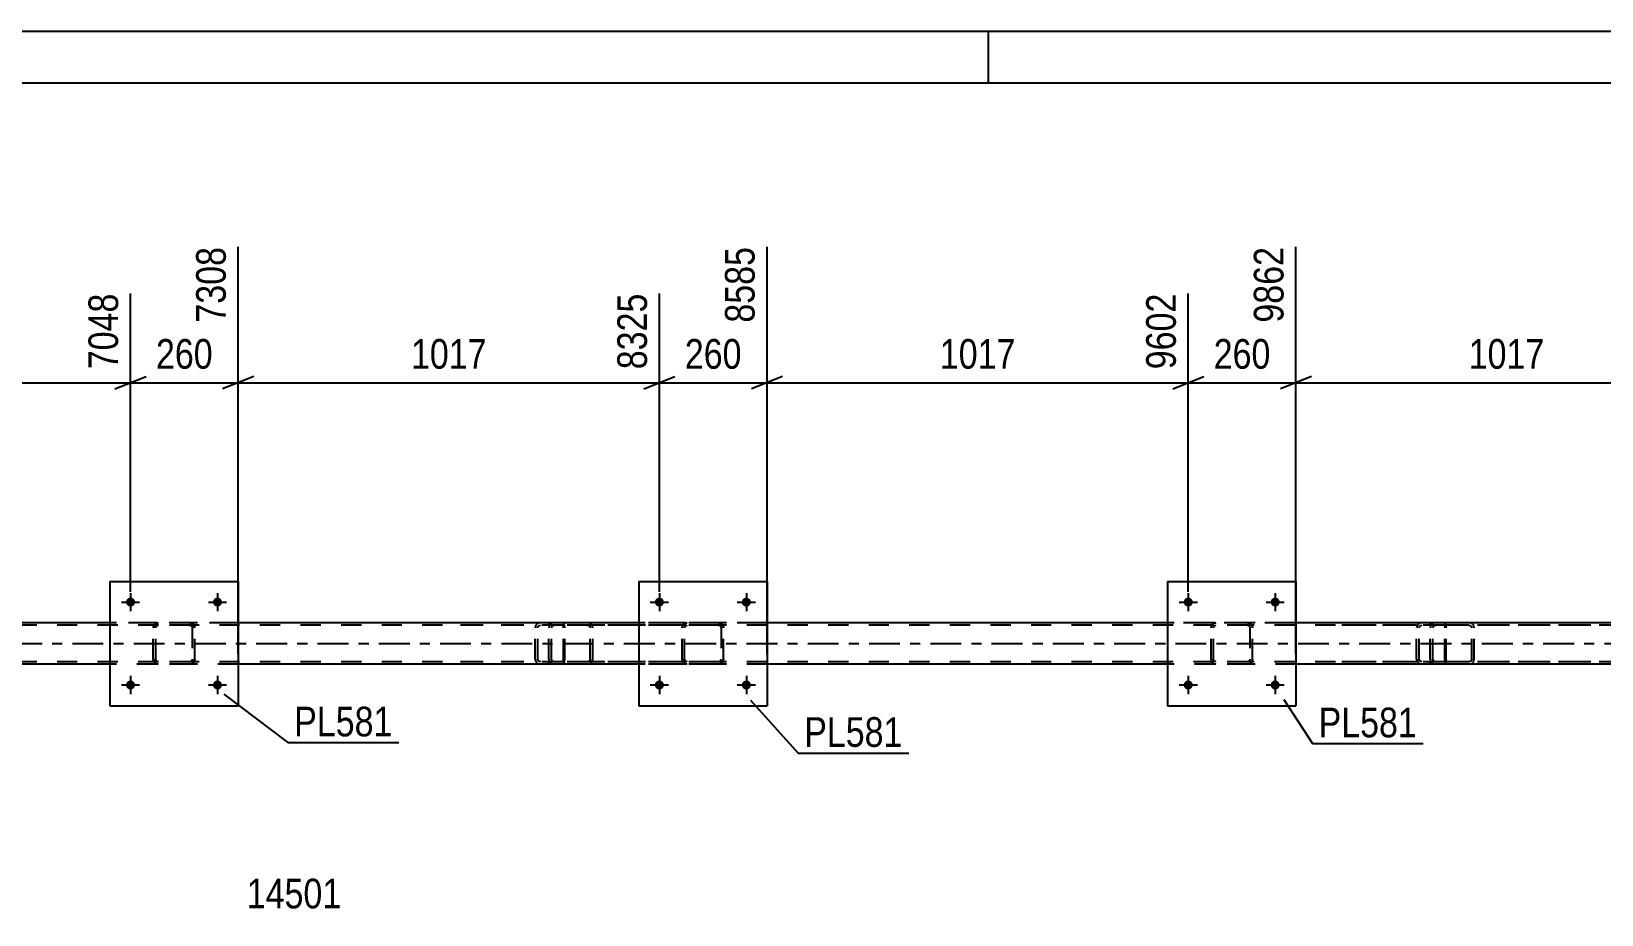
# Model space of a CAD drawing. Header units: millimetres. Extents: x 0 to 841, y 0 to 594.
# Drawn here: x 328.5 to 480.2, y 508.7 to 594 of the extents above; entities that cross this region are included whole.
import ezdxf

# ---------------------------------------------------------------- set-up
doc = ezdxf.new("R2010")
doc.units = ezdxf.units.MM
doc.linetypes.add('DXK_LINE_DOT2', pattern=[3.9198, 1.9599, -1.9599])
doc.linetypes.add('DXK_LINE_DOT3', pattern=[5.9187, 2.979, -0.9799, 0.9799, -0.9799])
doc.styles.add('Arial Narrow', font='ARIALN.TTF', dxfattribs={"height": 0.2})

# ---------------------------------------------------------------- blocks, each defined once
blk = doc.blocks.new('Unknown-122568727-1133')
at = {"color": 5, "linetype": 'Continuous'}
for p, q in [((841, 594), (0, 594)), ((421, 589), (421, 594)), ((836, 589), (5, 589))]:
    blk.add_line(p, q, dxfattribs=at)
blk = doc.blocks.new('Part-122568727-4016 - 3869')
at = {"color": 7, "linetype": 'DXK_LINE_DOT2'}
for p, q in [((464.17, 536.91), (463.97, 536.88)), ((479.15, 536.91), (464.17, 536.91)), ((467.6, 536.88), (467.4, 536.91)), ((463.69, 536.62), (463.66, 536.43)), ((463.66, 533.39), (463.66, 536.43)), ((463.91, 536.43), (463.93, 536.53)), ((463.91, 533.39), (463.91, 536.43)), ((463.93, 536.53), (463.99, 536.6)), ((463.99, 536.6), (464.07, 536.66)), ((464.07, 536.66), (464.17, 536.67)), ((479.15, 536.67), (464.17, 536.67)), ((467.4, 536.67), (467.5, 536.66)), ((467.5, 536.66), (467.58, 536.6)), ((467.58, 536.6), (467.64, 536.53)), ((467.64, 536.53), (467.66, 536.43)), ((467.66, 533.39), (467.66, 536.43)), ((467.91, 536.43), (467.87, 536.62)), ((467.91, 533.39), (467.91, 536.43)), ((463.66, 533.39), (463.69, 533.21)), ((463.93, 533.3), (463.91, 533.39)), ((463.99, 533.22), (463.93, 533.3)), ((463.97, 532.95), (464.17, 532.91)), ((464.07, 533.17), (463.99, 533.22)), ((464.17, 533.15), (464.07, 533.17)), ((479.15, 533.15), (464.17, 533.15)), ((479.15, 532.91), (464.17, 532.91)), ((467.5, 533.17), (467.4, 533.15)), ((467.4, 532.91), (467.6, 532.95)), ((467.58, 533.22), (467.5, 533.17)), ((467.64, 533.3), (467.58, 533.22)), ((467.66, 533.39), (467.64, 533.3)), ((467.87, 533.21), (467.91, 533.39))]:
    blk.add_line(p, q, dxfattribs=at)
for centre, start, end in [((464.15, 536.41), 110.7583, 155.68), ((467.42, 536.41), 24.32, 69.2417), ((464.15, 533.42), 204.32, 249.2417), ((467.42, 533.42), 290.7583, 335.68)]:
    blk.add_arc(centre, 0.496, start, end, dxfattribs=at)
blk = doc.blocks.new('Part-122568727-4022 - 3869')
at = {"color": 7, "linetype": 'DXK_LINE_DOT2'}
for p, q in [((727.94, 536.91), (131.8, 536.91)), ((348.52, 536.91), (336.12, 536.91)), ((399.6, 536.91), (387.2, 536.91)), ((450.68, 536.91), (438.28, 536.91)), ((756.32, 536.67), (113.52, 536.67)), ((756.32, 533.15), (113.52, 533.15)), ((348.52, 532.91), (336.12, 532.91)), ((399.6, 532.91), (387.2, 532.91)), ((450.68, 532.91), (438.28, 532.91))]:
    blk.add_line(p, q, dxfattribs=at)
at = {"color": 2, "linetype": 'Continuous'}
for p, q in [((336.12, 536.91), (297.44, 536.91)), ((387.2, 536.91), (348.52, 536.91)), ((438.28, 536.91), (399.6, 536.91)), ((489.36, 536.91), (450.68, 536.91)), ((336.12, 532.91), (297.44, 532.91)), ((387.2, 532.91), (348.52, 532.91)), ((438.28, 532.91), (399.6, 532.91)), ((489.36, 532.91), (450.68, 532.91))]:
    blk.add_line(p, q, dxfattribs=at)
at = {"color": 7, "linetype": 'DXK_LINE_DOT3'}
blk.add_line((113.52, 534.91), (756.32, 534.91), dxfattribs=at)
blk = doc.blocks.new('Part-122568727-3943 - 3869')
at = {"color": 2, "linetype": 'Continuous'}
for p, q in [((336.12, 540.91), (336.12, 528.91)), ((336.12, 540.91), (348.52, 540.91)), ((348.52, 540.91), (348.52, 528.91)), ((336.12, 528.91), (348.52, 528.91))]:
    blk.add_line(p, q, dxfattribs=at)
blk = doc.blocks.new('Part-122568727-3944 - 3869')
at = {"color": 7, "linetype": 'DXK_LINE_DOT2'}
for p, q in [((340.62, 536.88), (340.8, 536.91)), ((340.8, 536.91), (340.62, 536.88)), ((343.84, 536.91), (340.8, 536.91)), ((343.84, 536.91), (344.03, 536.88)), ((344.03, 536.88), (343.84, 536.91)), ((340.32, 536.43), (340.36, 536.62)), ((340.36, 536.62), (340.32, 536.43)), ((340.32, 533.39), (340.32, 536.43)), ((340.56, 536.43), (340.58, 536.52)), ((340.56, 533.39), (340.56, 536.43)), ((340.58, 536.52), (340.63, 536.6)), ((340.63, 536.6), (340.71, 536.65)), ((340.71, 536.65), (340.8, 536.67)), ((343.84, 536.67), (340.8, 536.67)), ((343.84, 536.67), (343.93, 536.65)), ((343.93, 536.65), (344.01, 536.6)), ((344.01, 536.6), (344.06, 536.52)), ((344.06, 536.52), (344.08, 536.43)), ((344.08, 536.43), (344.08, 533.39)), ((344.28, 536.62), (344.32, 536.43)), ((344.32, 536.43), (344.28, 536.62)), ((344.32, 533.39), (344.32, 536.43)), ((340.36, 533.21), (340.32, 533.39)), ((340.32, 533.39), (340.36, 533.21)), ((340.58, 533.3), (340.56, 533.39)), ((340.63, 533.22), (340.58, 533.3)), ((340.8, 532.91), (340.62, 532.95)), ((340.62, 532.95), (340.8, 532.91)), ((340.71, 533.17), (340.63, 533.22)), ((340.8, 533.15), (340.71, 533.17)), ((343.84, 533.15), (340.8, 533.15)), ((343.84, 532.91), (340.8, 532.91)), ((343.93, 533.17), (343.84, 533.15)), ((344.03, 532.95), (343.84, 532.91)), ((343.84, 532.91), (344.03, 532.95)), ((344.01, 533.22), (343.93, 533.17)), ((344.06, 533.3), (344.01, 533.22)), ((344.08, 533.39), (344.06, 533.3)), ((344.32, 533.39), (344.28, 533.21)), ((344.28, 533.21), (344.32, 533.39))]:
    blk.add_line(p, q, dxfattribs=at)
at = {"color": 7, "linetype": 'DXK_LINE_DOT3'}
blk.add_line((342.32, 534.91), (342.32, 534.91), dxfattribs=at)
at = {"color": 7, "linetype": 'DXK_LINE_DOT2'}
for centre, start, end in [((340.8, 536.43), 112.5, 157.5), ((340.8, 536.43), 112.5, 157.5), ((343.84, 536.43), 22.5, 67.5), ((343.84, 536.43), 22.5, 67.5), ((340.8, 533.39), 202.5, 247.5), ((340.8, 533.39), 202.5, 247.5), ((343.84, 533.39), 292.5, 337.5), ((343.84, 533.39), 292.5, 337.5)]:
    blk.add_arc(centre, 0.48, start, end, dxfattribs=at)
blk = doc.blocks.new('Part-122568727-3949 - 3869')
at = {"color": 2, "linetype": 'Continuous'}
for p, q in [((387.2, 540.91), (387.2, 528.91)), ((387.2, 540.91), (399.6, 540.91)), ((399.6, 540.91), (399.6, 528.91)), ((387.2, 528.91), (399.6, 528.91))]:
    blk.add_line(p, q, dxfattribs=at)
blk = doc.blocks.new('Part-122568727-3950 - 3869')
at = {"color": 7, "linetype": 'DXK_LINE_DOT2'}
for p, q in [((391.7, 536.88), (391.88, 536.91)), ((391.88, 536.91), (391.7, 536.88)), ((394.92, 536.91), (391.88, 536.91)), ((394.92, 536.91), (395.11, 536.88)), ((395.11, 536.88), (394.92, 536.91)), ((391.4, 536.43), (391.44, 536.62)), ((391.44, 536.62), (391.4, 536.43)), ((391.4, 533.39), (391.4, 536.43)), ((391.64, 536.43), (391.66, 536.52)), ((391.64, 533.39), (391.64, 536.43)), ((391.66, 536.52), (391.71, 536.6)), ((391.71, 536.6), (391.79, 536.65)), ((391.79, 536.65), (391.88, 536.67)), ((394.92, 536.67), (391.88, 536.67)), ((394.92, 536.67), (395.01, 536.65)), ((395.01, 536.65), (395.09, 536.6)), ((395.09, 536.6), (395.14, 536.52)), ((395.14, 536.52), (395.16, 536.43)), ((395.16, 536.43), (395.16, 533.39)), ((395.37, 536.62), (395.4, 536.43)), ((395.4, 536.43), (395.37, 536.62)), ((395.4, 533.39), (395.4, 536.43)), ((391.44, 533.21), (391.4, 533.39)), ((391.4, 533.39), (391.44, 533.21)), ((391.66, 533.3), (391.64, 533.39)), ((391.71, 533.22), (391.66, 533.3)), ((391.88, 532.91), (391.7, 532.95)), ((391.7, 532.95), (391.88, 532.91)), ((391.79, 533.17), (391.71, 533.22)), ((391.88, 533.15), (391.79, 533.17)), ((394.92, 533.15), (391.88, 533.15)), ((394.92, 532.91), (391.88, 532.91)), ((395.01, 533.17), (394.92, 533.15)), ((395.11, 532.95), (394.92, 532.91)), ((394.92, 532.91), (395.11, 532.95)), ((395.09, 533.22), (395.01, 533.17)), ((395.14, 533.3), (395.09, 533.22)), ((395.16, 533.39), (395.14, 533.3)), ((395.4, 533.39), (395.37, 533.21)), ((395.37, 533.21), (395.4, 533.39))]:
    blk.add_line(p, q, dxfattribs=at)
at = {"color": 7, "linetype": 'DXK_LINE_DOT3'}
blk.add_line((393.4, 534.91), (393.4, 534.91), dxfattribs=at)
at = {"color": 7, "linetype": 'DXK_LINE_DOT2'}
for centre, start, end in [((391.88, 536.43), 112.5, 157.5), ((391.88, 536.43), 112.5, 157.5), ((394.92, 536.43), 22.5, 67.5), ((394.92, 536.43), 22.5, 67.5), ((391.88, 533.39), 202.5, 247.5), ((391.88, 533.39), 202.5, 247.5), ((394.92, 533.39), 292.5, 337.5), ((394.92, 533.39), 292.5, 337.5)]:
    blk.add_arc(centre, 0.48, start, end, dxfattribs=at)
blk = doc.blocks.new('Part-122568727-3994 - 3869')
at = {"color": 7, "linetype": 'DXK_LINE_DOT2'}
for p, q in [((464.93, 536.91), (452.77, 536.91)), ((462.84, 536.91), (462.65, 536.88)), ((463.66, 536.67), (463.66, 536.91)), ((465.03, 536.88), (464.93, 536.91)), ((465.12, 536.77), (465.03, 536.88)), ((464.93, 536.67), (452.77, 536.67)), ((462.38, 536.62), (462.34, 536.43)), ((462.34, 533.39), (462.34, 536.43)), ((462.59, 536.43), (462.61, 536.53)), ((462.59, 533.39), (462.59, 536.43)), ((462.61, 536.53), (462.66, 536.6)), ((462.66, 536.6), (462.74, 536.66)), ((462.74, 536.66), (462.84, 536.67)), ((464.93, 536.67), (464.98, 536.66)), ((464.98, 536.66), (465.03, 536.6)), ((465.03, 536.6), (465.06, 536.53)), ((465.06, 536.53), (465.07, 536.43)), ((465.07, 533.39), (465.07, 536.43)), ((465.18, 536.62), (465.12, 536.77)), ((465.2, 536.43), (465.18, 536.62)), ((465.2, 533.39), (465.2, 536.43)), ((464.93, 533.15), (452.77, 533.15)), ((464.93, 532.91), (452.77, 532.91)), ((462.34, 533.39), (462.38, 533.21)), ((462.61, 533.3), (462.59, 533.39)), ((462.66, 533.22), (462.61, 533.3)), ((462.65, 532.95), (462.84, 532.91)), ((462.74, 533.17), (462.66, 533.22)), ((462.84, 533.15), (462.74, 533.17)), ((463.66, 532.91), (463.66, 533.15)), ((464.98, 533.17), (464.93, 533.15)), ((464.93, 532.91), (465.03, 532.95)), ((465.03, 533.22), (464.98, 533.17)), ((465.06, 533.3), (465.03, 533.22)), ((465.03, 532.95), (465.12, 533.06)), ((465.07, 533.39), (465.06, 533.3)), ((465.12, 533.06), (465.18, 533.21)), ((465.18, 533.21), (465.2, 533.39))]:
    blk.add_line(p, q, dxfattribs=at)
for centre, start, end in [((462.83, 536.42), 111.1941, 156.1506), ((462.83, 533.41), 203.8494, 248.8059)]:
    blk.add_arc(centre, 0.492, start, end, dxfattribs=at)
blk = doc.blocks.new('Part-122568727-4046 - 3869')
at = {"color": 7, "linetype": 'DXK_LINE_DOT2'}
for p, q in [((379.8, 536.91), (367.64, 536.91)), ((377.71, 536.91), (377.51, 536.88)), ((378.52, 536.67), (378.52, 536.91)), ((379.9, 536.88), (379.8, 536.91)), ((379.99, 536.77), (379.9, 536.88)), ((379.8, 536.67), (367.64, 536.67)), ((377.24, 536.62), (377.2, 536.43)), ((377.2, 533.39), (377.2, 536.43)), ((377.45, 536.43), (377.47, 536.53)), ((377.45, 533.39), (377.45, 536.43)), ((377.47, 536.53), (377.53, 536.6)), ((377.53, 536.6), (377.61, 536.66)), ((377.61, 536.66), (377.71, 536.67)), ((379.8, 536.67), (379.85, 536.66)), ((379.85, 536.66), (379.89, 536.6)), ((379.89, 536.6), (379.92, 536.53)), ((379.92, 536.53), (379.93, 536.43)), ((379.93, 533.39), (379.93, 536.43)), ((380.05, 536.62), (379.99, 536.77)), ((380.07, 536.43), (380.05, 536.62)), ((380.07, 533.39), (380.07, 536.43)), ((379.8, 533.15), (367.64, 533.15)), ((379.8, 532.91), (367.64, 532.91)), ((377.2, 533.39), (377.24, 533.21)), ((377.47, 533.3), (377.45, 533.39)), ((377.53, 533.22), (377.47, 533.3)), ((377.51, 532.95), (377.71, 532.91)), ((377.61, 533.17), (377.53, 533.22)), ((377.71, 533.15), (377.61, 533.17)), ((378.52, 532.91), (378.52, 533.15)), ((379.85, 533.17), (379.8, 533.15)), ((379.8, 532.91), (379.9, 532.95)), ((379.89, 533.22), (379.85, 533.17)), ((379.92, 533.3), (379.89, 533.22)), ((379.9, 532.95), (379.99, 533.06)), ((379.93, 533.39), (379.92, 533.3)), ((379.99, 533.06), (380.05, 533.21)), ((380.05, 533.21), (380.07, 533.39))]:
    blk.add_line(p, q, dxfattribs=at)
for centre, start, end in [((377.69, 536.42), 111.1941, 156.1506), ((377.69, 533.41), 203.8494, 248.8059)]:
    blk.add_arc(centre, 0.492, start, end, dxfattribs=at)
blk = doc.blocks.new('Bolt-122568727-4074 - 3869')
at = {"linetype": 'Continuous'}
for points in [[(440.72, 530.91, -1), (439.84, 530.91, -1)], [(449.12, 530.91, -1), (448.24, 530.91, -1)]]:
    blk.add_hatch(color=1, dxfattribs=at).paths.add_polyline_path(points)
at = {"color": 1, "linetype": 'Continuous'}
for p, q in [((439.4, 530.91), (441.16, 530.91)), ((440.28, 531.79), (440.28, 530.03)), ((447.8, 530.91), (449.56, 530.91)), ((448.68, 531.79), (448.68, 530.03))]:
    blk.add_line(p, q, dxfattribs=at)
blk = doc.blocks.new('Bolt-122568727-4075 - 3869')
at = {"linetype": 'Continuous'}
for points in [[(440.72, 538.91, -1), (439.84, 538.91, -1)], [(449.12, 538.91, -1), (448.24, 538.91, -1)]]:
    blk.add_hatch(color=1, dxfattribs=at).paths.add_polyline_path(points)
at = {"color": 1, "linetype": 'Continuous'}
for p, q in [((439.4, 538.91), (441.16, 538.91)), ((440.28, 539.79), (440.28, 538.03)), ((447.8, 538.91), (449.56, 538.91)), ((448.68, 539.79), (448.68, 538.03))]:
    blk.add_line(p, q, dxfattribs=at)
blk = doc.blocks.new('Bolt-122568727-4076 - 3869')
at = {"linetype": 'Continuous'}
for points in [[(389.64, 530.91, -1), (388.76, 530.91, -1)], [(398.04, 530.91, -1), (397.16, 530.91, -1)]]:
    blk.add_hatch(color=1, dxfattribs=at).paths.add_polyline_path(points)
at = {"color": 1, "linetype": 'Continuous'}
for p, q in [((388.32, 530.91), (390.08, 530.91)), ((389.2, 531.79), (389.2, 530.03)), ((396.72, 530.91), (398.48, 530.91)), ((397.6, 531.79), (397.6, 530.03))]:
    blk.add_line(p, q, dxfattribs=at)
blk = doc.blocks.new('Bolt-122568727-4077 - 3869')
at = {"linetype": 'Continuous'}
for points in [[(389.64, 538.91, -1), (388.76, 538.91, -1)], [(398.04, 538.91, -1), (397.16, 538.91, -1)]]:
    blk.add_hatch(color=1, dxfattribs=at).paths.add_polyline_path(points)
at = {"color": 1, "linetype": 'Continuous'}
for p, q in [((388.32, 538.91), (390.08, 538.91)), ((389.2, 539.79), (389.2, 538.03)), ((396.72, 538.91), (398.48, 538.91)), ((397.6, 539.79), (397.6, 538.03))]:
    blk.add_line(p, q, dxfattribs=at)
blk = doc.blocks.new('Part-122568727-4078 - 3869')
at = {"color": 7, "linetype": 'DXK_LINE_DOT2'}
for p, q in [((379.03, 536.91), (378.84, 536.88)), ((394.02, 536.91), (379.03, 536.91)), ((382.46, 536.88), (382.27, 536.91)), ((378.56, 536.62), (378.52, 536.43)), ((378.52, 533.39), (378.52, 536.43)), ((378.78, 536.43), (378.8, 536.53)), ((378.78, 533.39), (378.78, 536.43)), ((378.8, 536.53), (378.85, 536.6)), ((378.85, 536.6), (378.93, 536.66)), ((378.93, 536.66), (379.03, 536.67)), ((394.02, 536.67), (379.03, 536.67)), ((382.27, 536.67), (382.36, 536.66)), ((382.36, 536.66), (382.45, 536.6)), ((382.45, 536.6), (382.5, 536.53)), ((382.5, 536.53), (382.52, 536.43)), ((382.52, 533.39), (382.52, 536.43)), ((382.78, 536.43), (382.74, 536.62)), ((382.78, 533.39), (382.78, 536.43)), ((378.52, 533.39), (378.56, 533.21)), ((378.8, 533.3), (378.78, 533.39)), ((378.85, 533.22), (378.8, 533.3)), ((378.84, 532.95), (379.03, 532.91)), ((378.93, 533.17), (378.85, 533.22)), ((379.03, 533.15), (378.93, 533.17)), ((394.02, 533.15), (379.03, 533.15)), ((394.02, 532.91), (379.03, 532.91)), ((382.36, 533.17), (382.27, 533.15)), ((382.27, 532.91), (382.46, 532.95)), ((382.45, 533.22), (382.36, 533.17)), ((382.5, 533.3), (382.45, 533.22)), ((382.52, 533.39), (382.5, 533.3)), ((382.74, 533.21), (382.78, 533.39))]:
    blk.add_line(p, q, dxfattribs=at)
for centre, start, end in [((379.01, 536.41), 110.7583, 155.68), ((382.29, 536.41), 24.32, 69.2417), ((379.01, 533.42), 204.32, 249.2417), ((382.29, 533.42), 290.7583, 335.68)]:
    blk.add_arc(centre, 0.496, start, end, dxfattribs=at)
blk = doc.blocks.new('Part-122568727-4134 - 3869')
at = {"color": 7, "linetype": 'DXK_LINE_DOT2'}
for p, q in [((442.78, 536.88), (442.96, 536.91)), ((442.96, 536.91), (442.78, 536.88)), ((446, 536.91), (442.96, 536.91)), ((446, 536.91), (446.19, 536.88)), ((446.19, 536.88), (446, 536.91)), ((442.48, 536.43), (442.52, 536.62)), ((442.52, 536.62), (442.48, 536.43)), ((442.48, 533.39), (442.48, 536.43)), ((442.72, 536.43), (442.74, 536.52)), ((442.72, 533.39), (442.72, 536.43)), ((442.74, 536.52), (442.79, 536.6)), ((442.79, 536.6), (442.87, 536.65)), ((442.87, 536.65), (442.96, 536.67)), ((446, 536.67), (442.96, 536.67)), ((446, 536.67), (446.09, 536.65)), ((446.09, 536.65), (446.17, 536.6)), ((446.17, 536.6), (446.22, 536.52)), ((446.22, 536.52), (446.24, 536.43)), ((446.24, 536.43), (446.24, 533.39)), ((446.45, 536.62), (446.48, 536.43)), ((446.48, 536.43), (446.45, 536.62)), ((446.48, 533.39), (446.48, 536.43)), ((442.52, 533.21), (442.48, 533.39)), ((442.48, 533.39), (442.52, 533.21)), ((442.74, 533.3), (442.72, 533.39)), ((442.79, 533.22), (442.74, 533.3)), ((442.96, 532.91), (442.78, 532.95)), ((442.78, 532.95), (442.96, 532.91)), ((442.87, 533.17), (442.79, 533.22)), ((442.96, 533.15), (442.87, 533.17)), ((446, 533.15), (442.96, 533.15)), ((446, 532.91), (442.96, 532.91)), ((446.09, 533.17), (446, 533.15)), ((446.19, 532.95), (446, 532.91)), ((446, 532.91), (446.19, 532.95)), ((446.17, 533.22), (446.09, 533.17)), ((446.22, 533.3), (446.17, 533.22)), ((446.24, 533.39), (446.22, 533.3)), ((446.48, 533.39), (446.45, 533.21)), ((446.45, 533.21), (446.48, 533.39))]:
    blk.add_line(p, q, dxfattribs=at)
at = {"color": 7, "linetype": 'DXK_LINE_DOT3'}
blk.add_line((444.48, 534.91), (444.48, 534.91), dxfattribs=at)
at = {"color": 7, "linetype": 'DXK_LINE_DOT2'}
for centre, start, end in [((442.96, 536.43), 112.5, 157.5), ((442.96, 536.43), 112.5, 157.5), ((446, 536.43), 22.5, 67.5), ((446, 536.43), 22.5, 67.5), ((442.96, 533.39), 202.5, 247.5), ((442.96, 533.39), 202.5, 247.5), ((446, 533.39), 292.5, 337.5), ((446, 533.39), 292.5, 337.5)]:
    blk.add_arc(centre, 0.48, start, end, dxfattribs=at)
blk = doc.blocks.new('Bolt-122568727-4140 - 3869')
at = {"linetype": 'Continuous'}
for points in [[(338.56, 530.91, -1), (337.68, 530.91, -1)], [(346.96, 530.91, -1), (346.08, 530.91, -1)]]:
    blk.add_hatch(color=1, dxfattribs=at).paths.add_polyline_path(points)
at = {"color": 1, "linetype": 'Continuous'}
for p, q in [((337.24, 530.91), (339, 530.91)), ((338.12, 531.79), (338.12, 530.03)), ((345.64, 530.91), (347.4, 530.91)), ((346.52, 531.79), (346.52, 530.03))]:
    blk.add_line(p, q, dxfattribs=at)
blk = doc.blocks.new('Bolt-122568727-4148 - 3869')
at = {"linetype": 'Continuous'}
for points in [[(338.56, 538.91, -1), (337.68, 538.91, -1)], [(346.96, 538.91, -1), (346.08, 538.91, -1)]]:
    blk.add_hatch(color=1, dxfattribs=at).paths.add_polyline_path(points)
at = {"color": 1, "linetype": 'Continuous'}
for p, q in [((337.24, 538.91), (339, 538.91)), ((338.12, 539.79), (338.12, 538.03)), ((345.64, 538.91), (347.4, 538.91)), ((346.52, 539.79), (346.52, 538.03))]:
    blk.add_line(p, q, dxfattribs=at)
blk = doc.blocks.new('Part-122568727-4158 - 3869')
at = {"color": 2, "linetype": 'Continuous'}
for p, q in [((438.28, 540.91), (438.28, 528.91)), ((438.28, 540.91), (450.68, 540.91)), ((450.68, 540.91), (450.68, 528.91)), ((438.28, 528.91), (450.68, 528.91))]:
    blk.add_line(p, q, dxfattribs=at)
blk = doc.blocks.new('StraightDimension-122568727-12612 - 3869')
at = {"color": 7, "linetype": 'Continuous'}
for p, q in [((348.52, 533.91), (348.52, 573.2)), ((338.12, 539.91), (338.12, 568.7)), ((336.62, 559.49), (339.62, 560.69)), ((338.12, 560.09), (348.52, 560.09)), ((350.02, 560.69), (347.02, 559.49))]:
    blk.add_line(p, q, dxfattribs=at)
at = {"color": 0}
blk.add_wipeout([(346.66, 560.84), (346.66, 565.04), (339.98, 565.04), (339.98, 560.84)], dxfattribs=at)
at = {"color": 3, "style": 'Arial Narrow'}
blk.add_text('260', height=2.863, dxfattribs=at).set_placement((340.58, 561.44))
at = {"color": 0, "linetype": 'Continuous'}
blk.add_wipeout([(347.92, 573.8), (343.72, 573.8), (343.72, 565.29), (347.92, 565.29)], dxfattribs=at)
at = {"color": 3, "linetype": 'Continuous', "style": 'Arial Narrow'}
blk.add_text('7308', height=2.863, rotation=90.0002, dxfattribs=at).set_placement((347.32, 565.89))
blk = doc.blocks.new('StraightDimension-122568727-12607 - 3869')
at = {"color": 7, "linetype": 'Continuous'}
for p, q in [((450.68, 533.91), (450.68, 573.2)), ((491.36, 539.91), (491.36, 570.53)), ((452.18, 560.69), (449.18, 559.49)), ((450.68, 560.09), (491.36, 560.09)), ((489.86, 559.49), (492.86, 560.69))]:
    blk.add_line(p, q, dxfattribs=at)
at = {"color": 0, "linetype": 'Continuous'}
blk.add_wipeout([(490.76, 571.13), (486.56, 571.13), (486.56, 560.79), (490.76, 560.79)], dxfattribs=at)
at = {"color": 0}
blk.add_wipeout([(475.28, 560.84), (475.28, 565.04), (466.77, 565.04), (466.77, 560.84)], dxfattribs=at)
at = {"color": 3, "linetype": 'Continuous', "style": 'Arial Narrow'}
blk.add_text('10879', height=2.863, rotation=90.0002, dxfattribs=at).set_placement((490.16, 561.39))
at = {"color": 3, "style": 'Arial Narrow'}
blk.add_text('1017', height=2.863, dxfattribs=at).set_placement((467.37, 561.44))
blk = doc.blocks.new('StraightDimension-122568727-4349 - 3869')
at = {"color": 0}
blk.add_wipeout([(359.09, 508.75), (359.09, 512.95), (348.75, 512.95), (348.75, 508.75)], dxfattribs=at)
at = {"color": 3, "style": 'Arial Narrow'}
blk.add_text('14501', height=2.863, dxfattribs=at).set_placement((349.35, 509.35))
blk = doc.blocks.new('StraightDimension-122568727-12610 - 3869')
at = {"color": 7, "linetype": 'Continuous'}
for p, q in [((399.6, 533.91), (399.6, 573.2)), ((389.2, 539.91), (389.2, 568.7)), ((387.7, 559.49), (390.7, 560.69)), ((389.2, 560.09), (399.6, 560.09)), ((401.1, 560.69), (398.1, 559.49))]:
    blk.add_line(p, q, dxfattribs=at)
at = {"color": 0}
blk.add_wipeout([(397.74, 560.84), (397.74, 565.04), (391.06, 565.04), (391.06, 560.84)], dxfattribs=at)
at = {"color": 3, "style": 'Arial Narrow'}
blk.add_text('260', height=2.863, dxfattribs=at).set_placement((391.66, 561.44))
at = {"color": 0, "linetype": 'Continuous'}
blk.add_wipeout([(399, 573.8), (394.8, 573.8), (394.8, 565.29), (399, 565.29)], dxfattribs=at)
at = {"color": 3, "linetype": 'Continuous', "style": 'Arial Narrow'}
blk.add_text('8585', height=2.863, rotation=90.0002, dxfattribs=at).set_placement((398.4, 565.89))
blk = doc.blocks.new('StraightDimension-122568727-12608 - 3869')
at = {"color": 7, "linetype": 'Continuous'}
for p, q in [((450.68, 533.91), (450.68, 573.2)), ((440.28, 539.91), (440.28, 568.7)), ((438.78, 559.49), (441.78, 560.69)), ((440.28, 560.09), (450.68, 560.09)), ((452.18, 560.69), (449.18, 559.49))]:
    blk.add_line(p, q, dxfattribs=at)
at = {"color": 0}
blk.add_wipeout([(448.82, 560.84), (448.82, 565.04), (442.14, 565.04), (442.14, 560.84)], dxfattribs=at)
at = {"color": 3, "style": 'Arial Narrow'}
blk.add_text('260', height=2.863, dxfattribs=at).set_placement((442.74, 561.44))
at = {"color": 0, "linetype": 'Continuous'}
blk.add_wipeout([(450.08, 573.8), (445.88, 573.8), (445.88, 565.29), (450.08, 565.29)], dxfattribs=at)
at = {"color": 3, "linetype": 'Continuous', "style": 'Arial Narrow'}
blk.add_text('9862', height=2.863, rotation=90.0002, dxfattribs=at).set_placement((449.48, 565.89))
blk = doc.blocks.new('StraightDimension-122568727-12609 - 3869')
at = {"color": 7, "linetype": 'Continuous'}
for p, q in [((399.6, 533.91), (399.6, 573.2)), ((440.28, 539.91), (440.28, 568.7)), ((401.1, 560.69), (398.1, 559.49)), ((399.6, 560.09), (440.28, 560.09)), ((438.78, 559.49), (441.78, 560.69))]:
    blk.add_line(p, q, dxfattribs=at)
at = {"color": 0, "linetype": 'Continuous'}
blk.add_wipeout([(439.68, 569.3), (435.48, 569.3), (435.48, 560.79), (439.68, 560.79)], dxfattribs=at)
at = {"color": 0}
blk.add_wipeout([(424.2, 560.84), (424.2, 565.04), (415.69, 565.04), (415.69, 560.84)], dxfattribs=at)
at = {"color": 3, "linetype": 'Continuous', "style": 'Arial Narrow'}
blk.add_text('9602', height=2.863, rotation=90.0002, dxfattribs=at).set_placement((439.08, 561.39))
at = {"color": 3, "style": 'Arial Narrow'}
blk.add_text('1017', height=2.863, dxfattribs=at).set_placement((416.29, 561.44))
blk = doc.blocks.new('StraightDimension-122568727-12611 - 3869')
at = {"color": 7, "linetype": 'Continuous'}
for p, q in [((348.52, 533.91), (348.52, 573.2)), ((389.2, 539.91), (389.2, 568.7)), ((350.02, 560.69), (347.02, 559.49)), ((348.52, 560.09), (389.2, 560.09)), ((387.7, 559.49), (390.7, 560.69))]:
    blk.add_line(p, q, dxfattribs=at)
at = {"color": 0, "linetype": 'Continuous'}
blk.add_wipeout([(388.6, 569.3), (384.4, 569.3), (384.4, 560.79), (388.6, 560.79)], dxfattribs=at)
at = {"color": 0}
blk.add_wipeout([(373.12, 560.84), (373.12, 565.04), (364.61, 565.04), (364.61, 560.84)], dxfattribs=at)
at = {"color": 3, "linetype": 'Continuous', "style": 'Arial Narrow'}
blk.add_text('8325', height=2.863, rotation=90.0002, dxfattribs=at).set_placement((388, 561.39))
at = {"color": 3, "style": 'Arial Narrow'}
blk.add_text('1017', height=2.863, dxfattribs=at).set_placement((365.21, 561.44))
blk = doc.blocks.new('StraightDimension-122568727-12613 - 3869')
at = {"color": 7, "linetype": 'Continuous'}
for p, q in [((297.44, 533.91), (297.44, 573.2)), ((338.12, 539.91), (338.12, 568.7)), ((298.94, 560.69), (295.94, 559.49)), ((297.44, 560.09), (338.12, 560.09)), ((336.62, 559.49), (339.62, 560.69))]:
    blk.add_line(p, q, dxfattribs=at)
at = {"color": 0, "linetype": 'Continuous'}
blk.add_wipeout([(337.52, 569.3), (333.32, 569.3), (333.32, 560.79), (337.52, 560.79)], dxfattribs=at)
at = {"color": 0}
blk.add_wipeout([(322.04, 560.84), (322.04, 565.04), (313.52, 565.04), (313.52, 560.84)], dxfattribs=at)
at = {"color": 3, "linetype": 'Continuous', "style": 'Arial Narrow'}
blk.add_text('7048', height=2.863, rotation=90.0002, dxfattribs=at).set_placement((336.92, 561.39))
at = {"color": 3, "style": 'Arial Narrow'}
blk.add_text('1017', height=2.863, dxfattribs=at).set_placement((314.12, 561.44))
blk = doc.blocks.new('Mark-122568727-3945 - 3869')
at = {"color": 0}
blk.add_wipeout([(412.69, 524.94), (412.69, 527.94), (403.19, 527.94), (403.19, 524.94)], dxfattribs=at)
blk.add_wipeout([(412.69, 524.94), (412.69, 527.94), (403.19, 527.94), (403.19, 524.94)], dxfattribs=at)
at = {"color": 30, "linetype": 'Continuous'}
for p, q in [((397.99, 529.46), (402.59, 524.34)), ((402.59, 524.34), (413.29, 524.34))]:
    blk.add_line(p, q, dxfattribs=at)
at = {"color": 3, "style": 'Arial Narrow'}
blk.add_text('PL581', height=2.863, dxfattribs=at).set_placement((403.19, 524.94))
blk = doc.blocks.new('Mark-122568727-3939 - 3869')
at = {"color": 0}
blk.add_wipeout([(363.44, 525.95), (363.44, 528.95), (353.93, 528.95), (353.93, 525.95)], dxfattribs=at)
blk.add_wipeout([(363.44, 525.95), (363.44, 528.95), (353.93, 528.95), (353.93, 525.95)], dxfattribs=at)
at = {"color": 30, "linetype": 'Continuous'}
for p, q in [((347.12, 530.03), (353.33, 525.35)), ((353.33, 525.35), (364.04, 525.35))]:
    blk.add_line(p, q, dxfattribs=at)
at = {"color": 3, "style": 'Arial Narrow'}
blk.add_text('PL581', height=2.863, dxfattribs=at).set_placement((353.93, 525.95))
blk = doc.blocks.new('Mark-122568727-4154 - 3869')
at = {"color": 0}
blk.add_wipeout([(462.37, 525.86), (462.37, 528.86), (452.87, 528.86), (452.87, 525.86)], dxfattribs=at)
blk.add_wipeout([(462.37, 525.86), (462.37, 528.86), (452.87, 528.86), (452.87, 525.86)], dxfattribs=at)
at = {"color": 30, "linetype": 'Continuous'}
for p, q in [((449.5, 529.5), (452.27, 525.26)), ((452.27, 525.26), (462.97, 525.26))]:
    blk.add_line(p, q, dxfattribs=at)
at = {"color": 3, "style": 'Arial Narrow'}
blk.add_text('PL581', height=2.863, dxfattribs=at).set_placement((452.87, 525.86))

msp = doc.modelspace()

# ---------------------------------------------------------------- block references
for name in ['Unknown-122568727-1133', 'Part-122568727-3943 - 3869', 'Part-122568727-3949 - 3869', 'Part-122568727-4158 - 3869', 'Part-122568727-4022 - 3869', 'Bolt-122568727-4148 - 3869', 'Bolt-122568727-4077 - 3869', 'Bolt-122568727-4075 - 3869', 'Part-122568727-3944 - 3869', 'Part-122568727-4046 - 3869', 'Part-122568727-4078 - 3869', 'Part-122568727-3950 - 3869', 'Part-122568727-4134 - 3869', 'Part-122568727-3994 - 3869', 'Part-122568727-4016 - 3869', 'Bolt-122568727-4140 - 3869', 'Bolt-122568727-4076 - 3869', 'Bolt-122568727-4074 - 3869']:
    msp.add_blockref(name, (0, 0))

# ---------------------------------------------------------------- next in the draw order: block references
for name in ['StraightDimension-122568727-12612 - 3869', 'StraightDimension-122568727-12610 - 3869', 'StraightDimension-122568727-12607 - 3869', 'StraightDimension-122568727-4349 - 3869']:
    msp.add_blockref(name, (0, 0))

# ---------------------------------------------------------------- next in the draw order: block references
for name in ['StraightDimension-122568727-12608 - 3869', 'StraightDimension-122568727-12613 - 3869', 'StraightDimension-122568727-12611 - 3869', 'Mark-122568727-3939 - 3869', 'Mark-122568727-3945 - 3869', 'Mark-122568727-4154 - 3869']:
    msp.add_blockref(name, (0, 0))

# ---------------------------------------------------------------- next in the draw order: block references
msp.add_blockref('StraightDimension-122568727-12609 - 3869', (0, 0))

doc.saveas('drawing.dxf')
